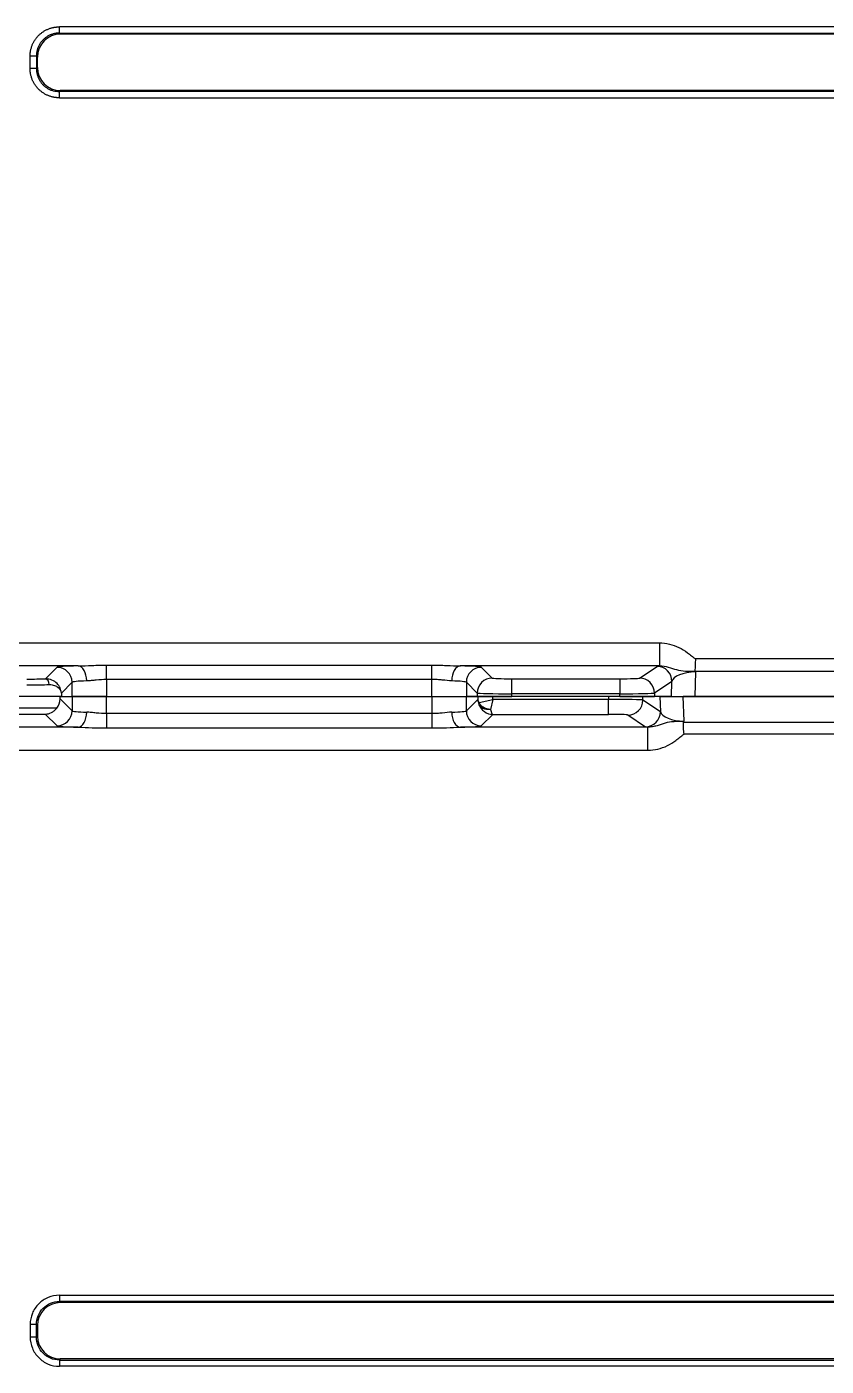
# Model space of a CAD drawing. Header units: millimetres. Extents: x 389 to 17466, y 310 to 5904.
# Drawn here: x 14821.1 to 14890.4, y 4475.6 to 4591.7 of the extents above; entities that cross this region are included whole.
import ezdxf

# ---------------------------------------------------------------- set-up
doc = ezdxf.new("R2010")
doc.units = ezdxf.units.MM

# ---------------------------------------------------------------- blocks, each defined once
blk = doc.blocks.new('YTGUH')
at = {"color": 9, "linetype": 'Continuous', "true_color": 0xc7c8ca}
for p, q in [((1704.38, 1266.16), (1684.28, 1266.16)), ((1704.38, 1265.95), (1704.38, 1266.16)), ((1704.38, 1266.16), (1705.41, 1266.16)), ((1705.41, 1266.16), (1705.41, 1264.92)), ((1705.41, 1266.16), (1708.41, 1266.16)), ((1708.41, 1264.68), (1708.41, 1266.16)), ((1708.41, 1266.16), (1736.62, 1266.16)), ((1736.62, 1266.16), (1736.62, 1264.68)), ((1736.62, 1266.16), (1739.61, 1266.16)), ((1739.61, 1264.92), (1739.61, 1266.16)), ((1740.61, 1266.16), (1739.61, 1266.16)), ((1740.61, 1266.16), (1740.61, 1265.91)), ((1741.91, 1266.16), (1740.61, 1266.16)), ((1741.91, 1265.91), (1741.91, 1266.16)), ((1751.93, 1266.16), (1741.91, 1266.16)), ((1751.93, 1266.16), (1751.93, 1265.91)), ((1754.92, 1266.16), (1751.93, 1266.16)), ((1754.92, 1265.85), (1754.92, 1266.16)), ((1756.4, 1266.16), (1754.92, 1266.16)), ((1756.4, 1266.16), (1756.44, 1264.84)), ((1756.4, 1266.16), (1758.43, 1266.16)), ((1758.5, 1264.02), (1758.43, 1266.16)), ((1788.28, 1266.16), (1758.43, 1266.16)), ((1704.09, 1265.14), (1684.67, 1265.14)), ((1705.41, 1264.92), (1704.38, 1265.95)), ((1740.61, 1265.91), (1739.61, 1264.92)), ((1740.71, 1265.63), (1741.91, 1265.91)), ((1741.91, 1265.91), (1741.7, 1265.02)), ((1751.93, 1265.91), (1741.91, 1265.91)), ((1751.93, 1264.61), (1751.93, 1265.91)), ((1756.44, 1264.84), (1754.92, 1265.85)), ((1684.67, 1264.64), (1703.09, 1264.64)), ((1703.09, 1264.64), (1704.11, 1263.62)), ((1736.62, 1264.68), (1708.41, 1264.68)), ((1708.41, 1264.68), (1708.41, 1263.43)), ((1736.62, 1264.68), (1736.62, 1263.43)), ((1740.91, 1263.62), (1741.91, 1264.61)), ((1741.91, 1264.61), (1751.93, 1264.61)), ((1753.63, 1264.56), (1755.15, 1263.54)), ((1758.44, 1263.94), (1788.27, 1263.94)), ((1758.46, 1263.99), (1758.5, 1264.02)), ((1705.93, 1263.5), (1654.29, 1263.5)), ((1708.41, 1263.43), (1736.62, 1263.43)), ((1755.36, 1263.5), (1739.09, 1263.5)), ((1755.36, 1261.5), (1755.36, 1263.5)), ((1788.22, 1262.88), (1758.49, 1262.88)), ((1653.37, 1261.5), (1755.36, 1261.5)), ((1704.31, 1214.23), (1842.4, 1214.23)), ((1704.31, 1214.23), (1704.31, 1213.69)), ((1842.4, 1213.69), (1704.31, 1213.69)), ((1704.39, 1213.61), (1704.31, 1213.69)), ((1842.32, 1213.61), (1704.39, 1213.61)), ((1701.77, 1211.7), (1701.77, 1210.61)), ((1702.32, 1211.7), (1701.77, 1211.7)), ((1702.32, 1210.61), (1702.32, 1211.7)), ((1702.32, 1211.7), (1702.4, 1211.61)), ((1702.4, 1211.61), (1702.4, 1210.7)), ((1702.32, 1210.61), (1701.77, 1210.61)), ((1702.4, 1210.7), (1702.32, 1210.61)), ((1704.31, 1208.62), (1704.39, 1208.71)), ((1704.31, 1208.62), (1842.4, 1208.62)), ((1704.31, 1208.62), (1704.31, 1208.08)), ((1842.4, 1208.08), (1704.31, 1208.08)), ((1842.32, 1208.71), (1704.39, 1208.71)), ((1842.4, 844.23), (1704.31, 844.23)), ((1704.31, 843.69), (1704.31, 844.23)), ((1704.31, 843.69), (1842.4, 843.69)), ((1704.31, 843.69), (1704.39, 843.61)), ((1842.32, 843.61), (1704.39, 843.61)), ((1701.77, 840.61), (1701.77, 841.7)), ((1702.32, 841.7), (1701.77, 841.7)), ((1702.32, 841.7), (1702.32, 840.61)), ((1702.4, 841.61), (1702.32, 841.7)), ((1702.4, 840.7), (1702.4, 841.61)), ((1702.32, 840.61), (1701.77, 840.61)), ((1702.32, 840.61), (1702.4, 840.7)), ((1704.39, 838.71), (1704.31, 838.62)), ((1842.32, 838.71), (1704.39, 838.71)), ((1842.4, 838.62), (1704.31, 838.62)), ((1704.31, 838.08), (1704.31, 838.62)), ((1704.31, 838.08), (1842.4, 838.08)), ((1653.37, 790.81), (1756.36, 790.81)), ((1756.36, 790.81), (1756.36, 788.81)), ((1705.93, 788.81), (1655.89, 788.81)), ((1703.11, 787.69), (1704.11, 788.69)), ((1708.41, 788.89), (1736.62, 788.89)), ((1708.41, 787.63), (1708.41, 788.89)), ((1736.62, 787.63), (1736.62, 788.89)), ((1756.36, 788.81), (1739.09, 788.81)), ((1740.91, 788.69), (1741.85, 787.76)), ((1754.63, 787.76), (1756.15, 788.77)), ((1787.22, 789.43), (1759.49, 789.43)), ((1708.41, 787.63), (1708.41, 786.16)), ((1736.62, 787.63), (1708.41, 787.63)), ((1736.62, 786.16), (1736.62, 787.63)), ((1743.55, 787.7), (1752.93, 787.7)), ((1743.55, 786.4), (1743.55, 787.7)), ((1752.93, 787.7), (1752.93, 786.4)), ((1759.5, 788.3), (1759.43, 786.16)), ((1759.44, 788.37), (1787.27, 788.37)), ((1759.46, 788.32), (1759.5, 788.3)), ((1705.41, 787.39), (1704.48, 786.46)), ((1704.48, 786.46), (1704.48, 786.16)), ((1705.41, 786.16), (1705.41, 787.39)), ((1739.61, 787.39), (1739.61, 786.16)), ((1740.55, 786.46), (1739.61, 787.39)), ((1740.55, 786.46), (1740.55, 786.16)), ((1743.55, 786.16), (1743.55, 786.4)), ((1752.93, 786.4), (1743.55, 786.4)), ((1752.93, 786.16), (1752.93, 786.4)), ((1757.44, 787.47), (1755.92, 786.46)), ((1755.92, 786.46), (1755.92, 786.16)), ((1757.4, 786.16), (1757.44, 787.47)), ((1704.48, 786.16), (1701.48, 786.16)), ((1704.48, 786.16), (1705.41, 786.16)), ((1708.41, 786.16), (1705.41, 786.16)), ((1708.41, 786.16), (1736.62, 786.16)), ((1736.62, 786.16), (1739.61, 786.16)), ((1739.61, 786.16), (1740.55, 786.16)), ((1740.55, 786.16), (1743.55, 786.16)), ((1752.93, 786.16), (1743.55, 786.16)), ((1752.93, 786.16), (1755.92, 786.16)), ((1757.4, 786.16), (1755.92, 786.16)), ((1757.4, 786.16), (1759.43, 786.16)), ((1759.43, 786.16), (1787.28, 786.16))]:
    blk.add_line(p, q, dxfattribs=at)
for centre, major_axis, ratio, start_param, end_param in [((1703.07, 1265.96), (0.92, -0.92), 0.998783, 0.105989, 0.784789), ((1704.11, 1264.92), (-0.919, -0.919), 0.998783, 0.786007, 2.355586), ((1708.41, 1264.92), (-3, 0), 0.050053, 0.034907, 0.957024), ((1736.62, 1264.92), (-3, 0), 0.050053, 2.184569, 3.106686), ((1740.91, 1264.92), (0.919, -0.919), 0.998783, 3.9276, 5.497178), ((1741.91, 1265.91), (-1.2, 0.51), 0.96994, 0.412514, 0.771134), ((1741.91, 1265.91), (-1.3, 0.04), 0.593526, 0.053916, 0.412536), ((1741.17, 1265.64), (0.46, 0.195), 0.685021, 2.587307, 3.079904), ((1741.17, 1265.63), (-0.456, -0.205), 0.69482, 5.709949, 6.204723), ((1741.91, 1265.91), (-0.54, 1.19), 0.988133, 1.499411, 2.710369), ((1741.91, 1265.91), (-0.01, 1.3), 0.222706, 2.320074, 3.104864), ((1751.93, 1265.85), (-3, 0), 0.019788, 3.193953, 4.712389), ((1753.63, 1265.85), (0.72, 1.08), 0.998023, 3.730274, 5.299244), ((1705.93, 1264.8), (-0.03, -1.3), 0.575839, 0.0427, 1.584963), ((1739.09, 1264.8), (0.03, -1.3), 0.575839, 4.698222, 6.240485), ((1751.93, 1264.55), (-1.7, 0), 0.034921, 3.193953, 4.712389), ((1755.15, 1264.84), (0.72, 1.08), 0.998023, 3.730274, 5.299244), ((1758.44, 1264.85), (-2, 0.07), 0.41429, 0.089732, 1.616226), ((1708.41, 1263.62), (-4.3, 0), 0.034921, 0.034907, 0.957024), ((1736.62, 1263.62), (-4.3, 0), 0.034921, 2.184569, 3.106686), ((1758.44, 1263.55), (-3.3, 0), 0.042162, 0.063301, 0.365689), ((1704.41, 1211.6), (-1.42, 1.42), 0.992433, 5.501585, 7.064785), ((1704.41, 1210.71), (-1.42, -1.42), 0.992433, 5.501585, 7.064785), ((1704.41, 841.6), (-1.42, 1.42), 0.992433, 5.501585, 7.064785), ((1704.41, 840.71), (-1.42, -1.42), 0.992433, 5.501585, 7.064785), ((1708.41, 788.69), (-4.3, 0), 0.034921, 5.326162, 6.248279), ((1704.11, 787.39), (-0.919, 0.919), 0.998783, 3.9276, 5.497178), ((1705.93, 787.51), (-0.03, 1.3), 0.575839, 4.698222, 6.240485), ((1739.09, 787.51), (0.03, 1.3), 0.575839, 0.0427, 1.584963), ((1736.62, 788.69), (-4.3, 0), 0.034921, 3.176499, 4.098616), ((1740.91, 787.39), (0.919, 0.919), 0.998783, 0.786007, 2.355586), ((1759.44, 788.76), (3.3, 0), 0.042162, 2.775903, 3.078292), ((1756.15, 787.47), (0.72, -1.08), 0.998023, 0.983941, 2.552911), ((1701.48, 787.76), (-2.5, 0), 0.034921, 1.570796, 2.284184), ((1703.11, 787.19), (-0.015, 0.5), 0.654228, 4.69262, 6.237024), ((1741.85, 786.46), (-0.919, -0.919), 0.998783, 3.9276, 5.497178), ((1743.55, 787.76), (-1.7, 0), 0.034921, 0.034907, 1.570796), ((1752.93, 787.76), (-1.7, 0), 0.034921, 1.570796, 3.089233), ((1754.63, 786.46), (0.72, -1.08), 0.998023, 0.983941, 2.552911), ((1759.44, 787.46), (2, 0.07), 0.41429, 1.525367, 3.05186), ((1701.48, 787.26), (-3, 0), 0.029101, 1.570796, 2.284184), ((1708.41, 787.39), (-3, 0), 0.050053, 5.326162, 6.248279), ((1736.62, 787.39), (-3, 0), 0.050053, 3.176499, 4.098616), ((1743.55, 786.46), (-3, 0), 0.019788, 0.034907, 1.570796), ((1752.93, 786.46), (-3, 0), 0.019788, 1.570796, 3.089233)]:
    blk.add_ellipse(centre, major_axis=major_axis, ratio=ratio, start_param=start_param, end_param=end_param, dxfattribs=at)
for points, knots in [([(1703.09, 1264.64), (1703.27, 1264.64), (1703.45, 1264.68), (1703.7, 1264.81), (1703.79, 1264.86), (1703.95, 1264.98), (1704.02, 1265.06), (1704.09, 1265.14)], [0, 0, 0, 0, 0.5, 0.5, 0.75, 0.75, 1, 1, 1, 1]), ([(1741.7, 1265.02), (1741.59, 1265.04), (1741.48, 1265.06), (1741.27, 1265.12), (1741.17, 1265.17), (1740.99, 1265.28), (1740.92, 1265.34), (1740.79, 1265.48), (1740.74, 1265.55), (1740.71, 1265.63)], [0, 0, 0, 0, 0.25, 0.25, 0.5, 0.5, 0.75, 0.75, 1, 1, 1, 1]), ([(1741.7, 1265.02), (1741.59, 1265.02), (1741.48, 1265.02), (1741.27, 1265.06), (1741.17, 1265.08), (1740.99, 1265.16), (1740.91, 1265.21), (1740.78, 1265.33), (1740.74, 1265.39), (1740.71, 1265.46)], [0, 0, 0, 0, 0.25, 0.25, 0.5, 0.5, 0.75, 0.75, 1, 1, 1, 1]), ([(1708.41, 1264.68), (1708.1, 1264.68), (1707.8, 1264.7), (1707.36, 1264.74), (1707.22, 1264.76), (1706.94, 1264.78), (1706.81, 1264.8), (1706.68, 1264.8)], [0, 0, 0, 0, 0.5, 0.5, 0.75, 0.75, 1, 1, 1, 1]), ([(1738.34, 1264.8), (1738.09, 1264.79), (1737.82, 1264.76), (1737.38, 1264.71), (1737.23, 1264.7), (1736.93, 1264.68), (1736.77, 1264.68), (1736.62, 1264.68)], [0, 0, 0, 0, 0.5, 0.5, 0.75, 0.75, 1, 1, 1, 1]), ([(1758.46, 1263.99), (1758.31, 1263.99), (1758.17, 1263.99), (1757.88, 1263.99), (1757.74, 1263.98), (1757.34, 1263.96), (1757.1, 1263.92), (1756.63, 1263.79), (1756.4, 1263.7), (1756.03, 1263.59), (1755.9, 1263.56), (1755.64, 1263.51), (1755.5, 1263.5), (1755.36, 1263.5)], [0, 0, 0, 0, 0.125, 0.125, 0.25, 0.25, 0.5, 0.5, 0.75, 0.75, 0.875, 0.875, 1, 1, 1, 1]), ([(1758.44, 1263.94), (1758.44, 1263.95), (1758.44, 1263.97), (1758.46, 1263.98), (1758.46, 1263.99)], [0, 0, 0, 0, 0.490427, 1, 1, 1, 1]), ([(1758.49, 1262.88), (1758.48, 1262.97), (1758.47, 1263.07), (1758.46, 1263.25), (1758.46, 1263.34), (1758.45, 1263.61), (1758.44, 1263.78), (1758.44, 1263.94)], [0, 0, 0, 0, 0.25, 0.25, 0.5, 0.5, 1, 1, 1, 1]), ([(1705.93, 1263.5), (1706.33, 1263.5), (1706.74, 1263.47), (1707.57, 1263.44), (1707.99, 1263.43), (1708.41, 1263.43)], [0, 0, 0, 0, 0.5, 0.5, 1, 1, 1, 1]), ([(1736.62, 1263.43), (1737.04, 1263.43), (1737.47, 1263.44), (1738.3, 1263.47), (1738.7, 1263.5), (1739.09, 1263.5)], [0, 0, 0, 0, 0.5, 0.5, 1, 1, 1, 1]), ([(1755.36, 1261.5), (1755.65, 1261.5), (1755.94, 1261.54), (1756.5, 1261.67), (1756.78, 1261.77), (1757.31, 1262.03), (1757.55, 1262.18), (1757.91, 1262.44), (1758.02, 1262.53), (1758.19, 1262.67), (1758.25, 1262.72), (1758.33, 1262.78), (1758.36, 1262.81), (1758.42, 1262.85), (1758.46, 1262.87), (1758.49, 1262.88)], [0, 0, 0, 0, 0.25, 0.25, 0.5, 0.5, 0.75, 0.75, 0.875, 0.875, 0.9375, 0.9375, 0.96875, 0.96875, 1, 1, 1, 1]), ([(1704.31, 1214.23), (1703.98, 1214.23), (1703.64, 1214.17), (1703.03, 1213.91), (1702.75, 1213.73), (1702.28, 1213.26), (1702.09, 1212.98), (1701.84, 1212.36), (1701.77, 1212.03), (1701.77, 1211.7)], [0, 0, 0, 0, 0.25, 0.25, 0.5, 0.5, 0.75, 0.75, 1, 1, 1, 1]), ([(1702.32, 1211.7), (1702.32, 1211.96), (1702.37, 1212.22), (1702.57, 1212.7), (1702.71, 1212.92), (1703.08, 1213.29), (1703.3, 1213.44), (1703.78, 1213.64), (1704.05, 1213.69), (1704.31, 1213.69)], [0, 0, 0, 0, 0.25, 0.25, 0.5, 0.5, 0.75, 0.75, 1, 1, 1, 1]), ([(1701.77, 1210.61), (1701.77, 1210.28), (1701.84, 1209.95), (1702.09, 1209.34), (1702.28, 1209.06), (1702.75, 1208.59), (1703.03, 1208.4), (1703.64, 1208.14), (1703.98, 1208.08), (1704.31, 1208.08)], [0, 0, 0, 0, 0.25, 0.25, 0.5, 0.5, 0.75, 0.75, 1, 1, 1, 1]), ([(1704.31, 1208.62), (1704.05, 1208.62), (1703.78, 1208.67), (1703.3, 1208.87), (1703.08, 1209.02), (1702.71, 1209.39), (1702.57, 1209.61), (1702.37, 1210.09), (1702.32, 1210.35), (1702.32, 1210.61)], [0, 0, 0, 0, 0.25, 0.25, 0.5, 0.5, 0.75, 0.75, 1, 1, 1, 1]), ([(1704.31, 843.69), (1704.26, 843.69), (1704.17, 843.69), (1704.04, 843.67), (1703.9, 843.65), (1703.77, 843.62), (1703.65, 843.58), (1703.52, 843.53), (1703.41, 843.48), (1703.29, 843.42), (1703.19, 843.35), (1703.08, 843.27), (1702.99, 843.19), (1702.87, 843.08), (1702.73, 842.92), (1702.58, 842.71), (1702.47, 842.48), (1702.38, 842.23), (1702.33, 841.97), (1702.32, 841.79), (1702.32, 841.7)], [0, 0, 0, 0, 0.043878, 0.087345, 0.130404, 0.173058, 0.215311, 0.257165, 0.298626, 0.339695, 0.380376, 0.420674, 0.460592, 0.500135, 0.579552, 0.660487, 0.742971, 0.827034, 0.912701, 1, 1, 1, 1]), ([(1702.32, 840.61), (1702.32, 840.57), (1702.32, 840.48), (1702.33, 840.34), (1702.35, 840.21), (1702.39, 840.08), (1702.43, 839.95), (1702.47, 839.83), (1702.53, 839.71), (1702.59, 839.6), (1702.66, 839.49), (1702.73, 839.39), (1702.81, 839.29), (1702.92, 839.17), (1703.08, 839.03), (1703.29, 838.89), (1703.52, 838.77), (1703.77, 838.69), (1704.04, 838.63), (1704.22, 838.63), (1704.31, 838.62)], [0, 0, 0, 0, 0.043878, 0.087345, 0.130404, 0.173058, 0.215311, 0.257165, 0.298626, 0.339695, 0.380376, 0.420674, 0.460592, 0.500135, 0.579552, 0.660487, 0.742971, 0.827034, 0.912701, 1, 1, 1, 1]), ([(1756.36, 790.81), (1756.65, 790.81), (1756.94, 790.77), (1757.5, 790.64), (1757.78, 790.54), (1758.31, 790.28), (1758.55, 790.13), (1758.91, 789.87), (1759.02, 789.78), (1759.19, 789.64), (1759.25, 789.59), (1759.33, 789.53), (1759.36, 789.5), (1759.42, 789.46), (1759.46, 789.44), (1759.49, 789.43)], [0, 0, 0, 0, 0.25, 0.25, 0.5, 0.5, 0.75, 0.75, 0.875, 0.875, 0.9375, 0.9375, 0.96875, 0.96875, 1, 1, 1, 1]), ([(1705.93, 788.81), (1706.33, 788.82), (1706.74, 788.84), (1707.57, 788.87), (1707.99, 788.89), (1708.41, 788.89)], [0, 0, 0, 0, 0.5, 0.5, 1, 1, 1, 1]), ([(1736.62, 788.89), (1737.04, 788.89), (1737.47, 788.87), (1738.3, 788.84), (1738.7, 788.82), (1739.09, 788.81)], [0, 0, 0, 0, 0.5, 0.5, 1, 1, 1, 1]), ([(1759.46, 788.32), (1759.31, 788.32), (1759.17, 788.32), (1758.88, 788.33), (1758.74, 788.33), (1758.34, 788.35), (1758.1, 788.4), (1757.63, 788.52), (1757.4, 788.61), (1756.91, 788.75), (1756.65, 788.81), (1756.36, 788.81)], [0, 0, 0, 0, 0.125, 0.125, 0.25, 0.25, 0.5, 0.5, 0.75, 0.75, 1, 1, 1, 1]), ([(1759.49, 789.43), (1759.48, 789.34), (1759.47, 789.25), (1759.46, 789.06), (1759.46, 788.97), (1759.45, 788.7), (1759.44, 788.53), (1759.44, 788.37)], [0, 0, 0, 0, 0.25, 0.25, 0.5, 0.5, 1, 1, 1, 1]), ([(1704.48, 786.46), (1704.47, 786.53), (1704.46, 786.61), (1704.43, 786.76), (1704.41, 786.83), (1704.31, 787.04), (1704.22, 787.18), (1703.99, 787.41), (1703.84, 787.51), (1703.5, 787.66), (1703.32, 787.7), (1703.11, 787.69)], [0, 0, 0, 0, 0.125, 0.125, 0.25, 0.25, 0.5, 0.5, 0.75, 0.75, 1, 1, 1, 1]), ([(1708.41, 787.63), (1708.1, 787.63), (1707.8, 787.61), (1707.36, 787.57), (1707.22, 787.55), (1706.94, 787.53), (1706.81, 787.52), (1706.68, 787.51)], [0, 0, 0, 0, 0.5, 0.5, 0.75, 0.75, 1, 1, 1, 1]), ([(1738.34, 787.51), (1738.09, 787.52), (1737.82, 787.56), (1737.38, 787.6), (1737.23, 787.61), (1736.93, 787.63), (1736.77, 787.63), (1736.62, 787.63)], [0, 0, 0, 0, 0.5, 0.5, 0.75, 0.75, 1, 1, 1, 1]), ([(1759.44, 788.37), (1759.44, 788.36), (1759.44, 788.36), (1759.44, 788.34), (1759.45, 788.34), (1759.46, 788.33), (1759.46, 788.33), (1759.46, 788.32)], [0, 0, 0, 0, 0.362071, 0.362071, 0.723957, 0.723957, 1, 1, 1, 1]), ([(1703.44, 787.19), (1703.61, 787.2), (1703.75, 787.17), (1704.01, 787.08), (1704.11, 787.02), (1704.29, 786.88), (1704.35, 786.8), (1704.44, 786.63), (1704.47, 786.55), (1704.48, 786.46)], [0, 0, 0, 0, 0.25, 0.25, 0.5, 0.5, 0.75, 0.75, 1, 1, 1, 1])]:
    blk.add_open_spline(points, degree=3, knots=knots, dxfattribs=at)
for points, degree in [([(1740.71, 1265.46), (1740.7, 1265.46), (1740.7, 1265.46), (1740.7, 1265.46)], 3), ([(1740.71, 1265.64), (1740.71, 1265.64), (1740.71, 1265.64), (1740.71, 1265.63)], 3), ([(1701.77, 841.7), (1701.77, 842.2), (1702.16, 843.13), (1702.87, 843.85), (1703.8, 844.23), (1704.31, 844.23)], 2), ([(1704.31, 838.08), (1703.8, 838.08), (1702.87, 838.46), (1702.16, 839.18), (1701.77, 840.11), (1701.77, 840.61)], 2)]:
    blk.add_open_spline(points, degree=degree, dxfattribs=at)
blk = doc.blocks.new('*U186')
blk.add_blockref('YTGUH', (-1773.36, -1030.16))
blk = doc.blocks.new('*U187')
at = {"color": 0, "linetype": 'ByBlock', "lineweight": -2, "transparency": 16777216}
for p in [(0, 2880), (0, 2400)]:
    blk.add_blockref('*U186', p, dxfattribs=at)

msp = doc.modelspace()

# ---------------------------------------------------------------- block references
msp.add_blockref('*U187', (14892.979, 1897.6281))

doc.saveas('drawing.dxf')
